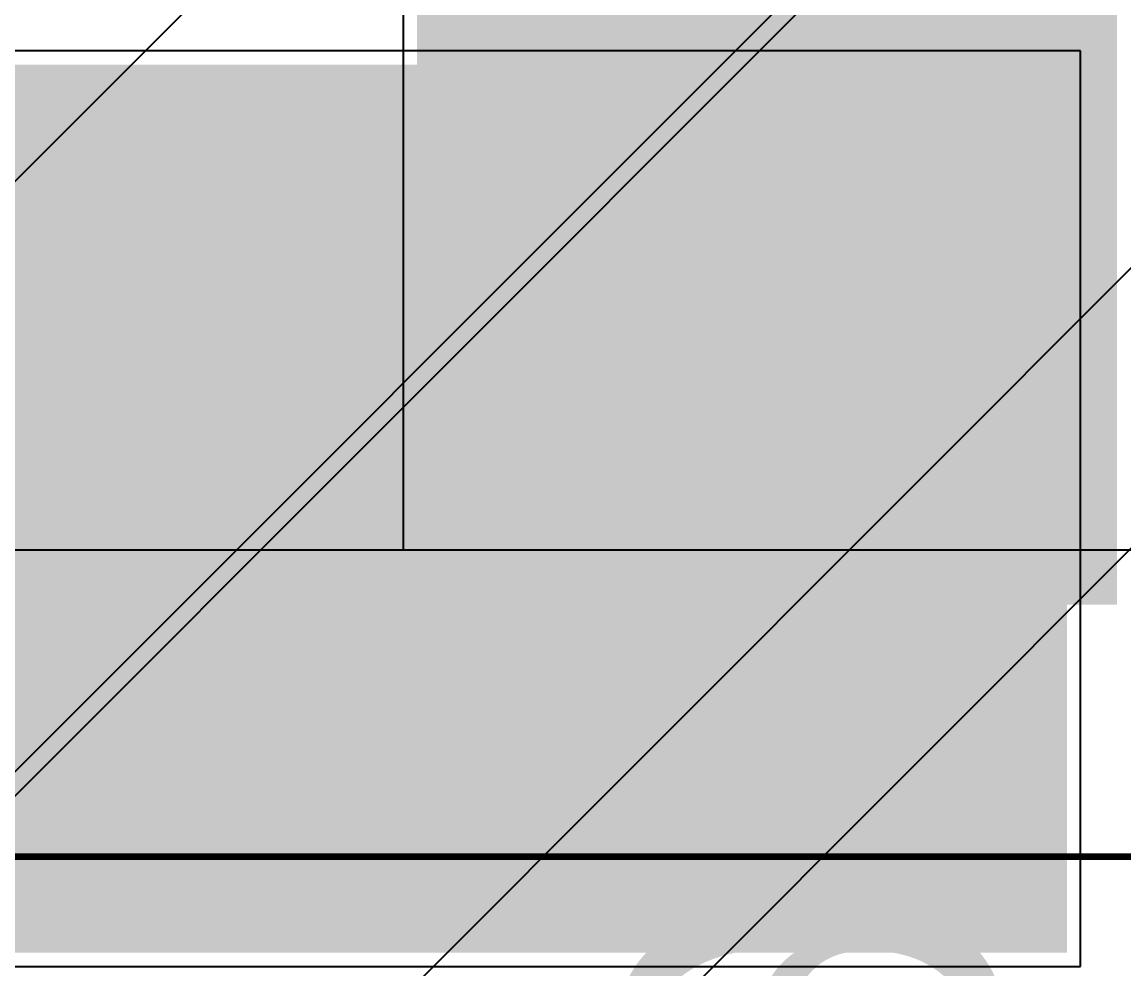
# Model space of a CAD drawing. Header units: inches. Extents: x -11 to 5433, y -4 to 5447.
# Drawn here: x 20.87 to 22.921, y 31.086 to 32.849 of the extents above; entities that cross this region are included whole.
import ezdxf

# ---------------------------------------------------------------- set-up
doc = ezdxf.new("R2010")
doc.units = ezdxf.units.IN
for name, color, linetype in [('Bottom Layer', 5, 'Continuous'), ('Bottom Overlay', 54, 'Continuous'), ('Bottom Paste', 16, 'Continuous'), ('Bottom Solder', 6, 'Continuous'), ('Mechanical 4', 56, 'Continuous'), ('Top Layer', 1, 'Continuous'), ('Top Paste', 8, 'Continuous'), ('Top Solder', 216, 'Continuous')]:
    doc.layers.add(name, color=color, linetype=linetype)
doc.styles.add('Arial', font='', dxfattribs={"height": 0.2})
doc.styles.get('Arial').set_extended_font_data('Arial')

# ---------------------------------------------------------------- blocks, each defined once
blk = doc.blocks.new('BL_R8812AF1_B_23')
at = {"layer": 'Bottom Layer'}
blk.add_hatch(color=5, dxfattribs=at).paths.add_polyline_path([(-14.6, -4.45), (-12.4, -4.45), (-12.4, -5.55), (-14.6, -5.55)])
at = {"layer": 'Bottom Paste'}
blk.add_hatch(color=16, dxfattribs=at).paths.add_polyline_path([(-14.6, -4.45), (-12.4, -4.45), (-12.4, -5.55), (-14.6, -5.55)])
at = {"layer": 'Bottom Solder'}
blk.add_hatch(color=6, dxfattribs=at).paths.add_polyline_path([(-14.7016, -4.3484), (-12.2984, -4.3484), (-12.2984, -5.6516), (-14.7016, -5.6516)])
at = {"layer": 'Bottom Overlay', "style": 'Arial', "text_generation_flag": 2}
blk.add_text('6', height=0.7, rotation=-180, dxfattribs=at).set_placement((-11.7982, -4.5682))
blk = doc.blocks.new('WQFN_30_EP_2_5_4_5__B_27')
at = {"layer": 'Bottom Solder'}
for p in [(0.6842, 1.9024), (0.95, 1.6459), (-1.4883, -1.9383), (-0.9383, -2.4883)]:
    blk.add_line(p, (-5421.186, -5425.6862), dxfattribs=at)
blk = doc.blocks.new('TL3340AF160QG_48')
at = {"layer": 'Top Solder'}
blk.add_line((0.7722, 1.9528), (-5443.0227, 5441.6372), dxfattribs=at)
blk = doc.blocks.new('QTH_030_01_L_D_A_K_TR_157')
at = {"layer": 'Top Layer'}
for points in [[(-7.4025, -2.361), (-7.0975, -2.361), (-7.0975, -3.811), (-7.4025, -3.811)], [(-6.9025, -2.361), (-6.5975, -2.361), (-6.5975, -3.811), (-6.9025, -3.811)], [(-6.4025, -2.361), (-6.0975, -2.361), (-6.0975, -3.811), (-6.4025, -3.811)], [(-5.9025, -2.361), (-5.5975, -2.361), (-5.5975, -3.811), (-5.9025, -3.811)]]:
    blk.add_hatch(color=1, dxfattribs=at).paths.add_polyline_path(points)
at = {"layer": 'Top Paste'}
for points in [[(-7.4025, -2.361), (-7.0975, -2.361), (-7.0975, -3.811), (-7.4025, -3.811)], [(-6.9025, -2.361), (-6.5975, -2.361), (-6.5975, -3.811), (-6.9025, -3.811)], [(-6.4025, -2.361), (-6.0975, -2.361), (-6.0975, -3.811), (-6.4025, -3.811)], [(-5.9025, -2.361), (-5.5975, -2.361), (-5.5975, -3.811), (-5.9025, -3.811)]]:
    blk.add_hatch(color=8, dxfattribs=at).paths.add_polyline_path(points)
at = {"layer": 'Top Solder'}
for points in [[(-7.5041, -2.2594), (-6.9959, -2.2594), (-6.9959, -3.9126), (-7.5041, -3.9126)], [(-7.0041, -2.2594), (-6.4959, -2.2594), (-6.4959, -3.9126), (-7.0041, -3.9126)], [(-6.5041, -2.2594), (-5.9959, -2.2594), (-5.9959, -3.9126), (-6.5041, -3.9126)], [(-6.0041, -2.2594), (-5.4959, -2.2594), (-5.4959, -3.9126), (-6.0041, -3.9126)]]:
    blk.add_hatch(color=216, dxfattribs=at).paths.add_polyline_path(points)

msp = doc.modelspace()

# ---------------------------------------------------------------- linework, layer by layer
at = {"layer": 'Bottom Layer'}
for p, q in [((21.5795, 34.1324), (21.5795, 31.8658)), ((36.1875, 31.8658), (18.3565, 31.8658)), ((21.5795, 31.8658), (18.3565, 31.8658))]:
    msp.add_line(p, q, dxfattribs=at)
at = {"layer": 'Mechanical 4'}
msp.add_lwpolyline([(4.3524, 31.2949, 0.0127, 0.0127, 0), (26.1425, 31.2949, 0.0127, 0.0127, 0)], format="xyseb", dxfattribs=at)
at = {"layer": 'Top Layer'}
for p, q in [((22.8401, 32.7947), (20.7811, 32.7947)), ((22.8401, 31.0907), (22.8401, 32.7947)), ((20.7811, 31.0907), (22.8401, 31.0907))]:
    msp.add_line(p, q, dxfattribs=at)

# ---------------------------------------------------------------- block references
for name, p, rotation in [('TL3340AF160QG_48', (-8.785, 4.4704), 270), ('WQFN_30_EP_2_5_4_5__B_27', (11.6662, 21.8069), 180), ('BL_R8812AF1_B_23', (27.2565, 19.4659), 270), ('QTH_030_01_L_D_A_K_TR_157', (15.3106, 28.8567), 180)]:
    msp.add_blockref(name, p, dxfattribs=dict(rotation=rotation))

doc.saveas('drawing.dxf')
